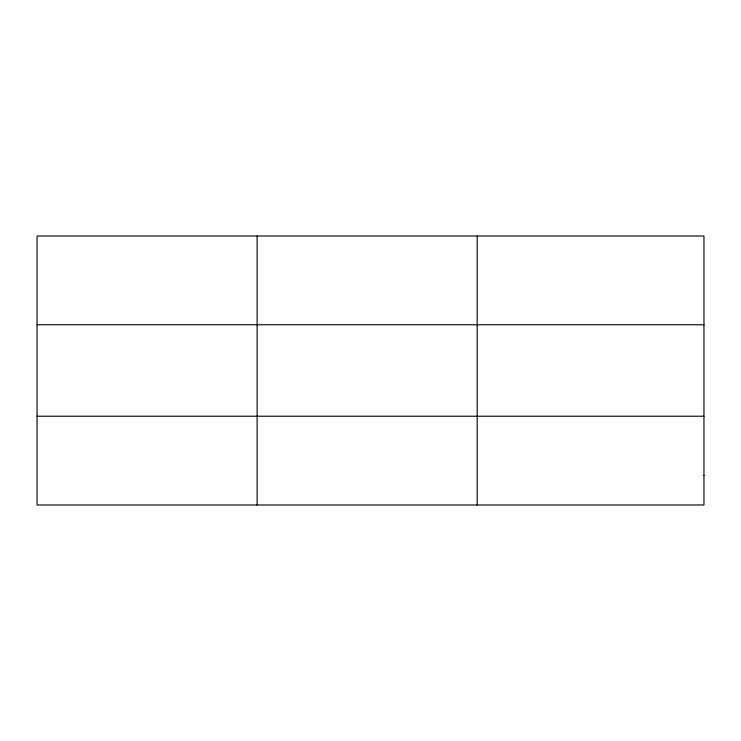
<?xml version="1.0" encoding="UTF-8"?>
<svg xmlns="http://www.w3.org/2000/svg" width="741" height="741" viewBox="0 0 741 741"><rect width="100%" height="100%" fill="white"/><g stroke="black" fill="none" stroke-linecap="round" stroke-linejoin="round"><path stroke-width="1.11" d="M257.127 236.009L257.127 504.992M477.204 236.009L477.204 504.992M37.05 324.771L703.95 324.771M37.05 416.229L703.95 416.229M703.95 475.407L703.95 504.992L37.05 504.992L37.05 236.009L703.95 236.009L703.95 475.407"/></g></svg>
